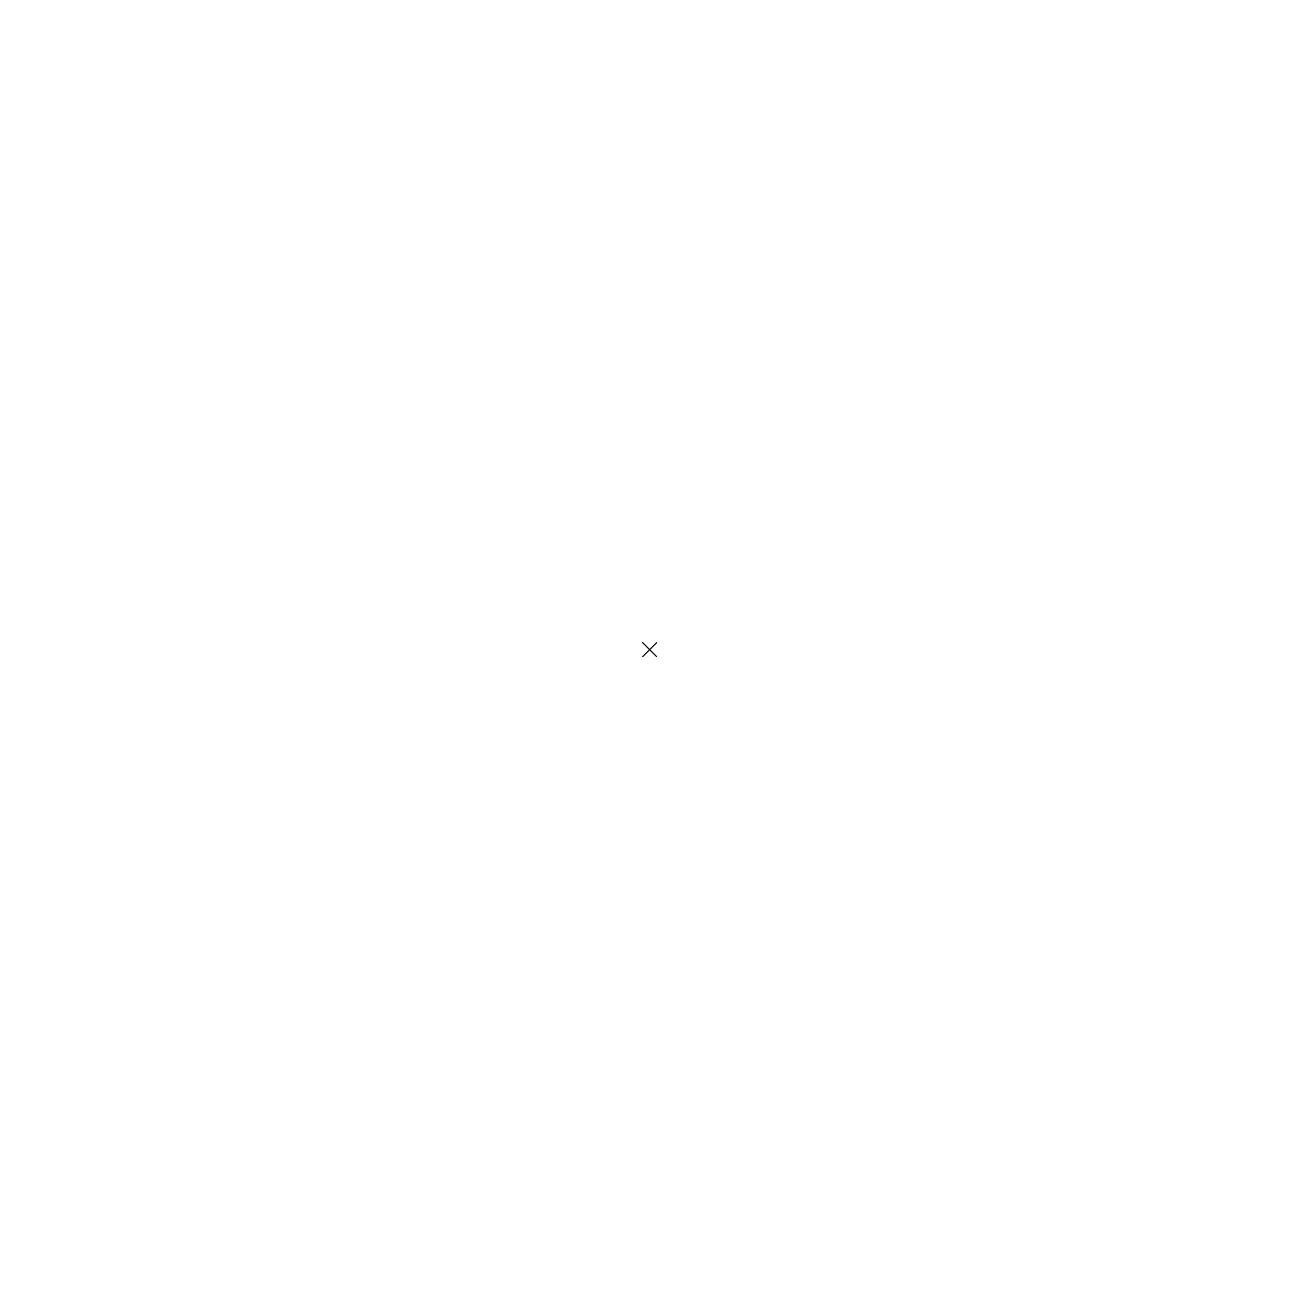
# Model space of a CAD drawing. Header units: millimetres. Extents: x 1.5 to 1.5, y 1.5 to 1.5.
import ezdxf

# ---------------------------------------------------------------- set-up
doc = ezdxf.new("R2010")
doc.units = ezdxf.units.MM
doc.header["$PDMODE"] = 35
doc.header["$PDSIZE"] = 0.2

msp = doc.modelspace()

# ---------------------------------------------------------------- linework, layer by layer
msp.add_point((1.5, 1.5))

doc.saveas('drawing.dxf')
